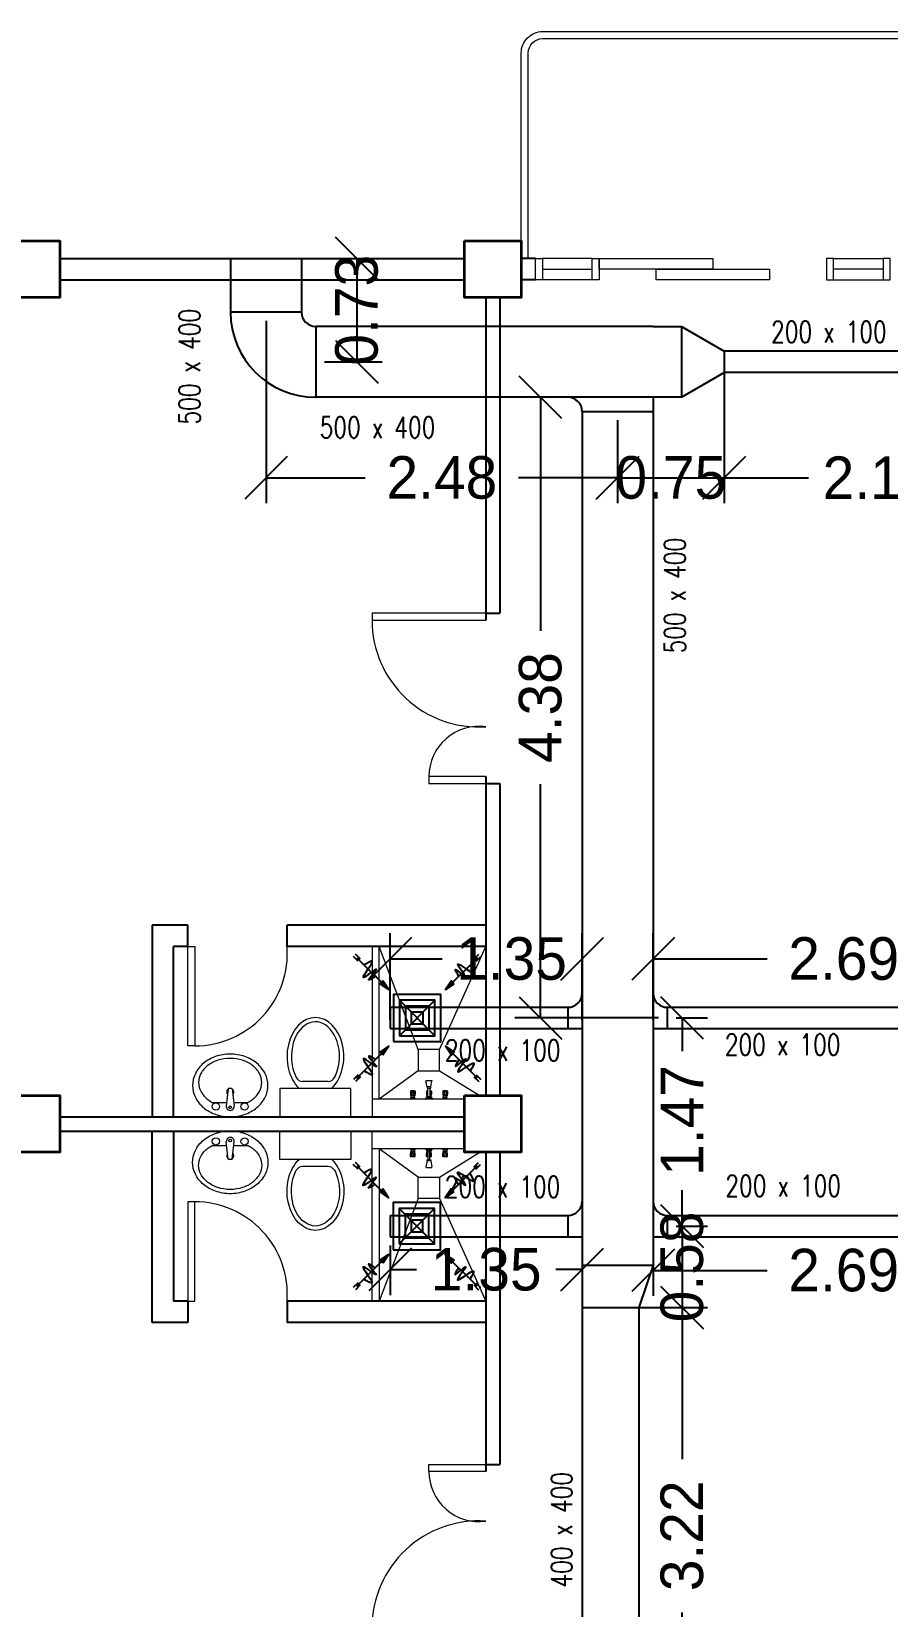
# Model space of a CAD drawing. Header units: inches. Extents: x 57 to 217, y -85 to 29.
# Drawn here: x 172.42 to 178.45, y 12.4 to 23.5 of the extents above; entities that cross this region are included whole.
import ezdxf

# ---------------------------------------------------------------- set-up
doc = ezdxf.new("R2010")
doc.units = ezdxf.units.IN
doc.header["$MEASUREMENT"] = 0
for name, color, linetype in [('AIR', 7, 'Continuous'), ('AIR-00', 8, 'Continuous'), ('AIR-03', 30, 'Continuous'), ('dimen', 7, 'Continuous'), ('ducting label', 7, 'Continuous'), ('exhaust', 7, 'Continuous')]:
    doc.layers.add(name, color=color, linetype=linetype)
doc.styles.add('Arch-Dim', font='simplex.shx', dxfattribs={"width": 0.75})
doc.dimstyles.new('Copy of dimension', dxfattribs={"dimtxt": 0.3, "dimasz": 0.3, "dimexe": 0.18, "dimexo": 0.0625, "dimgap": 0.09, "dimtad": 0, "dimzin": 0, "dimdsep": 46, "dimtxsty": 'Standard', "dimblk": 'OBLIQUE', "dimcen": 0.09, "dimclrd": 256, "dimclre": 256, "dimclrt": 256, "dimadec": 0, "dimazin": 0, "dimtfac": 1, "dimtofl": 0, "dimtmove": 0, "dimatfit": 3, "dimldrblk": 'OBLIQUE', "dimfxl": 1, "dimtolj": 1, "dimtzin": 0, "dimarcsym": 0})

# ---------------------------------------------------------------- blocks, each defined once
blk = doc.blocks.new('GRILL-C-IN')
at = {"layer": 'AIR-00', "ltscale": 3}
for p, q in [((-0.601, 0.623), (-0.651, 0.674)), ((0.601, 0.623), (0.651, 0.674)), ((-0.623, 0.601), (-0.674, 0.651)), ((-0.637, 0.637), (-0.3, 0.3)), ((0.637, 0.637), (0.3, 0.3)), ((0.623, 0.601), (0.674, 0.651)), ((-0.637, -0.637), (-0.3, -0.3)), ((0.637, -0.637), (0.3, -0.3)), ((-0.623, -0.601), (-0.674, -0.651)), ((-0.601, -0.623), (-0.651, -0.674)), ((0.601, -0.623), (0.651, -0.674)), ((0.623, -0.601), (0.674, -0.651))]:
    blk.add_line(p, q, dxfattribs=at)
at = {"layer": 'AIR-00', "color": 50}
for p, q in [((-0.188, 0.187), (0.187, -0.188)), ((0.187, 0.187), (-0.188, -0.188))]:
    blk.add_line(p, q, dxfattribs=at)
at = {"layer": 'AIR-00', "ltscale": 3}
for points in [[(-0.362, 0.393), (-0.393, 0.362), (-0.3, 0.3)], [(0.393, 0.362), (0.362, 0.393), (0.3, 0.3)], [(-0.362, -0.393), (-0.393, -0.362), (-0.3, -0.3)], [(0.393, -0.362), (0.362, -0.393), (0.3, -0.3)]]:
    blk.add_lwpolyline(points, close=True, dxfattribs=at)
at = {"layer": 'AIR-00', "color": 50}
for points in [[(-0.188, -0.188), (0.187, -0.188), (0.187, 0.187), (-0.188, 0.187)], [(-0.125, -0.125), (0.125, -0.125), (0.125, 0.125), (-0.125, 0.125)], [(-0.062, -0.062), (0.062, -0.062), (0.062, 0.062), (-0.062, 0.062)]]:
    blk.add_lwpolyline(points, close=True, dxfattribs=at)
at = {"layer": 'AIR-00', "ltscale": 3}
for points in [[(-0.441, 0.441), (-0.512, 0.404), (-0.432, 0.514), (-0.568, 0.43), (-0.477, 0.6), (-0.561, 0.561)], [(0.441, 0.441), (0.404, 0.512), (0.514, 0.432), (0.43, 0.568), (0.6, 0.477), (0.561, 0.561)], [(-0.441, -0.441), (-0.512, -0.404), (-0.432, -0.514), (-0.568, -0.43), (-0.477, -0.6), (-0.561, -0.561)], [(0.441, -0.441), (0.404, -0.512), (0.514, -0.432), (0.43, -0.568), (0.6, -0.477), (0.561, -0.561)]]:
    blk.add_spline(points, degree=3, dxfattribs=at)
for points in [[(-0.3, 0.3), (-0.362, 0.393), (-0.393, 0.362)], [(0.3, 0.3), (0.393, 0.362), (0.362, 0.393)], [(-0.3, -0.3), (-0.362, -0.393), (-0.393, -0.362)], [(0.3, -0.3), (0.393, -0.362), (0.362, -0.393)]]:
    blk.add_solid(points, dxfattribs=at)
at = {"layer": 'AIR-03', "color": 6}
blk.add_lwpolyline([(-0.25, -0.25), (0.25, -0.25), (0.25, 0.25), (-0.25, 0.25)], close=True, dxfattribs=at)
blk = doc.blocks.new('_Oblique')
at = {"color": 0, "linetype": 'ByBlock', "lineweight": -2}
blk.add_line((-0.5, -0.5), (0.5, 0.5), dxfattribs=at)
blk = doc.blocks.new('*D27')
at = {"layer": 'Defpoints', "color": 0, "transparency": 16777216}
for p in [(174.322, 21.903), (174.422, 21.175), (174.711, 21.175)]:
    blk.add_point(p, dxfattribs=at)
at = {"layer": 'dimen', "lineweight": -2, "transparency": 16777216}
for p, q in [((174.385, 21.903), (174.891, 21.903)), ((174.711, 21.903), (174.711, 21.175)), ((174.485, 21.175), (174.891, 21.175))]:
    blk.add_line(p, q, dxfattribs=at)
at = {"layer": 'dimen', "lineweight": -2, "transparency": 16777216, "xscale": 0.3, "yscale": 0.3, "zscale": 0.3}
for p, rotation in [((174.711, 21.903), 90), ((174.711, 21.175), 270)]:
    blk.add_blockref('_Oblique', p, dxfattribs=dict(at, rotation=rotation))
at = {"layer": 'dimen', "transparency": 16777216, "insert": (174.711, 21.539), "char_height": 0.3, "attachment_point": 5, "rotation": 90}
blk.add_mtext('\\A1;0.73', dxfattribs=at)
blk = doc.blocks.new('*D28')
at = {"layer": 'Defpoints', "color": 0, "transparency": 16777216}
for p in [(174.072, 21.525), (176.549, 20.825), (176.549, 20.358)]:
    blk.add_point(p, dxfattribs=at)
at = {"layer": 'dimen', "lineweight": -2, "transparency": 16777216}
for p, q in [((174.072, 21.463), (174.072, 20.178)), ((176.549, 20.763), (176.549, 20.178)), ((174.072, 20.358), (174.771, 20.358)), ((176.549, 20.358), (175.851, 20.358))]:
    blk.add_line(p, q, dxfattribs=at)
at = {"layer": 'dimen', "lineweight": -2, "transparency": 16777216, "xscale": 0.3, "yscale": 0.3, "zscale": 0.3, "rotation": 180}
blk.add_blockref('_Oblique', (174.072, 20.358), dxfattribs=at)
at = {"layer": 'dimen', "lineweight": -2, "transparency": 16777216, "xscale": 0.3, "yscale": 0.3, "zscale": 0.3}
blk.add_blockref('_Oblique', (176.549, 20.358), dxfattribs=at)
at = {"layer": 'dimen', "transparency": 16777216, "insert": (175.311, 20.358), "char_height": 0.3, "attachment_point": 5}
blk.add_mtext('\\A1;2.48', dxfattribs=at)
blk = doc.blocks.new('*D29')
at = {"layer": 'Defpoints', "color": 0, "transparency": 16777216}
for p in [(177.299, 21.175), (176.549, 20.825), (177.299, 20.358)]:
    blk.add_point(p, dxfattribs=at)
at = {"layer": 'dimen', "lineweight": -2, "transparency": 16777216}
for p, q in [((177.299, 21.113), (177.299, 20.178)), ((176.549, 20.763), (176.549, 20.178)), ((176.549, 20.358), (177.299, 20.358))]:
    blk.add_line(p, q, dxfattribs=at)
at = {"layer": 'dimen', "lineweight": -2, "transparency": 16777216, "xscale": 0.3, "yscale": 0.3, "zscale": 0.3, "rotation": 180}
blk.add_blockref('_Oblique', (176.549, 20.358), dxfattribs=at)
at = {"layer": 'dimen', "lineweight": -2, "transparency": 16777216, "xscale": 0.3, "yscale": 0.3, "zscale": 0.3}
blk.add_blockref('_Oblique', (177.299, 20.358), dxfattribs=at)
at = {"layer": 'dimen', "transparency": 16777216, "insert": (176.924, 20.358), "char_height": 0.3, "attachment_point": 5}
blk.add_mtext('\\A1;0.75', dxfattribs=at)
blk = doc.blocks.new('*D30')
at = {"layer": 'Defpoints', "color": 0, "transparency": 16777216}
for p in [(177.299, 21.175), (179.469, 21.175), (179.469, 20.358)]:
    blk.add_point(p, dxfattribs=at)
at = {"layer": 'dimen', "lineweight": -2, "transparency": 16777216}
for p, q in [((177.299, 21.113), (177.299, 20.178)), ((179.469, 21.113), (179.469, 20.178)), ((177.299, 20.358), (177.894, 20.358)), ((179.469, 20.358), (178.874, 20.358))]:
    blk.add_line(p, q, dxfattribs=at)
at = {"layer": 'dimen', "lineweight": -2, "transparency": 16777216, "xscale": 0.3, "yscale": 0.3, "zscale": 0.3, "rotation": 180}
blk.add_blockref('_Oblique', (177.299, 20.358), dxfattribs=at)
at = {"layer": 'dimen', "lineweight": -2, "transparency": 16777216, "xscale": 0.3, "yscale": 0.3, "zscale": 0.3}
blk.add_blockref('_Oblique', (179.469, 20.358), dxfattribs=at)
at = {"layer": 'dimen', "transparency": 16777216, "insert": (178.384, 20.358), "char_height": 0.3, "attachment_point": 5}
blk.add_mtext('\\A1;2.17', dxfattribs=at)
blk = doc.blocks.new('*D31')
at = {"layer": 'Defpoints', "color": 0, "transparency": 16777216}
for p in [(176.799, 20.925), (176.005, 16.55), (176.899, 16.55)]:
    blk.add_point(p, dxfattribs=at)
at = {"layer": 'dimen', "lineweight": -2, "transparency": 16777216}
for p, q in [((176.737, 20.925), (175.825, 20.925)), ((176.005, 20.925), (176.005, 19.278)), ((176.005, 16.55), (176.005, 18.198)), ((176.837, 16.55), (175.825, 16.55))]:
    blk.add_line(p, q, dxfattribs=at)
at = {"layer": 'dimen', "lineweight": -2, "transparency": 16777216, "xscale": 0.3, "yscale": 0.3, "zscale": 0.3}
for p, rotation in [((176.005, 20.925), 90), ((176.005, 16.55), 270)]:
    blk.add_blockref('_Oblique', p, dxfattribs=dict(at, rotation=rotation))
at = {"layer": 'dimen', "transparency": 16777216, "insert": (176.005, 18.738), "char_height": 0.3, "attachment_point": 5, "rotation": 90}
blk.add_mtext('\\A1;4.38', dxfattribs=at)
blk = doc.blocks.new('*D32')
at = {"layer": 'Defpoints', "color": 0, "transparency": 16777216}
for p in [(174.946, 16.967), (174.946, 16.475), (176.299, 16.475)]:
    blk.add_point(p, dxfattribs=at)
at = {"layer": 'dimen', "lineweight": -2, "transparency": 16777216}
for p, q in [((174.946, 16.537), (174.946, 17.147)), ((176.299, 16.537), (176.299, 17.147)), ((174.946, 16.967), (175.312, 16.967)), ((176.299, 16.967), (176.292, 16.967))]:
    blk.add_line(p, q, dxfattribs=at)
at = {"layer": 'dimen', "lineweight": -2, "transparency": 16777216, "xscale": 0.3, "yscale": 0.3, "zscale": 0.3, "rotation": 180}
blk.add_blockref('_Oblique', (174.946, 16.967), dxfattribs=at)
at = {"layer": 'dimen', "lineweight": -2, "transparency": 16777216, "xscale": 0.3, "yscale": 0.3, "zscale": 0.3}
blk.add_blockref('_Oblique', (176.299, 16.967), dxfattribs=at)
at = {"layer": 'dimen', "transparency": 16777216, "insert": (175.802, 16.967), "char_height": 0.3, "attachment_point": 5}
blk.add_mtext('\\A1;1.35', dxfattribs=at)
blk = doc.blocks.new('*D33')
at = {"layer": 'Defpoints', "color": 0, "transparency": 16777216}
for p in [(179.485, 16.967), (176.799, 16.475), (179.485, 16.475)]:
    blk.add_point(p, dxfattribs=at)
at = {"layer": 'dimen', "lineweight": -2, "transparency": 16777216}
for p, q in [((176.799, 16.537), (176.799, 17.147)), ((179.485, 16.537), (179.485, 17.147)), ((176.799, 16.967), (177.602, 16.967)), ((179.485, 16.967), (178.682, 16.967))]:
    blk.add_line(p, q, dxfattribs=at)
at = {"layer": 'dimen', "lineweight": -2, "transparency": 16777216, "xscale": 0.3, "yscale": 0.3, "zscale": 0.3, "rotation": 180}
blk.add_blockref('_Oblique', (176.799, 16.967), dxfattribs=at)
at = {"layer": 'dimen', "lineweight": -2, "transparency": 16777216, "xscale": 0.3, "yscale": 0.3, "zscale": 0.3}
blk.add_blockref('_Oblique', (179.485, 16.967), dxfattribs=at)
at = {"layer": 'dimen', "transparency": 16777216, "insert": (178.142, 16.967), "char_height": 0.3, "attachment_point": 5}
blk.add_mtext('\\A1;2.69', dxfattribs=at)
blk = doc.blocks.new('*D34')
at = {"layer": 'Defpoints', "color": 0, "transparency": 16777216}
for p in [(174.946, 15.008), (176.299, 15.008), (174.946, 14.777)]:
    blk.add_point(p, dxfattribs=at)
at = {"layer": 'dimen', "lineweight": -2, "transparency": 16777216}
for p, q in [((174.946, 14.945), (174.946, 14.597)), ((176.299, 14.945), (176.299, 14.597)), ((174.946, 14.777), (175.133, 14.777)), ((176.299, 14.777), (176.113, 14.777))]:
    blk.add_line(p, q, dxfattribs=at)
at = {"layer": 'dimen', "lineweight": -2, "transparency": 16777216, "xscale": 0.3, "yscale": 0.3, "zscale": 0.3, "rotation": 180}
blk.add_blockref('_Oblique', (174.946, 14.777), dxfattribs=at)
at = {"layer": 'dimen', "lineweight": -2, "transparency": 16777216, "xscale": 0.3, "yscale": 0.3, "zscale": 0.3}
blk.add_blockref('_Oblique', (176.299, 14.777), dxfattribs=at)
at = {"layer": 'dimen', "transparency": 16777216, "insert": (175.623, 14.777), "char_height": 0.3, "attachment_point": 5}
blk.add_mtext('\\A1;1.35', dxfattribs=at)
blk = doc.blocks.new('*D35')
at = {"layer": 'Defpoints', "color": 0, "transparency": 16777216}
for p in [(176.799, 15.008), (179.485, 15.008), (179.485, 14.771)]:
    blk.add_point(p, dxfattribs=at)
at = {"layer": 'dimen', "lineweight": -2, "transparency": 16777216}
for p, q in [((176.799, 14.945), (176.799, 14.591)), ((179.485, 14.945), (179.485, 14.591)), ((176.799, 14.771), (177.602, 14.771)), ((179.485, 14.771), (178.682, 14.771))]:
    blk.add_line(p, q, dxfattribs=at)
at = {"layer": 'dimen', "lineweight": -2, "transparency": 16777216, "xscale": 0.3, "yscale": 0.3, "zscale": 0.3, "rotation": 180}
blk.add_blockref('_Oblique', (176.799, 14.771), dxfattribs=at)
at = {"layer": 'dimen', "lineweight": -2, "transparency": 16777216, "xscale": 0.3, "yscale": 0.3, "zscale": 0.3}
blk.add_blockref('_Oblique', (179.485, 14.771), dxfattribs=at)
at = {"layer": 'dimen', "transparency": 16777216, "insert": (178.142, 14.771), "char_height": 0.3, "attachment_point": 5}
blk.add_mtext('\\A1;2.69', dxfattribs=at)
blk = doc.blocks.new('*D36')
at = {"layer": 'Defpoints', "color": 0, "transparency": 16777216}
for p in [(176.899, 16.55), (176.899, 15.083), (177.003, 15.083)]:
    blk.add_point(p, dxfattribs=at)
at = {"layer": 'dimen', "lineweight": -2, "transparency": 16777216}
for p, q in [((176.962, 16.55), (177.183, 16.55)), ((177.003, 16.55), (177.003, 16.317)), ((177.003, 15.083), (177.003, 15.337)), ((176.962, 15.083), (177.183, 15.083))]:
    blk.add_line(p, q, dxfattribs=at)
at = {"layer": 'dimen', "lineweight": -2, "transparency": 16777216, "xscale": 0.3, "yscale": 0.3, "zscale": 0.3}
for p, rotation in [((177.003, 16.55), 90), ((177.003, 15.083), 270)]:
    blk.add_blockref('_Oblique', p, dxfattribs=dict(at, rotation=rotation))
at = {"layer": 'dimen', "transparency": 16777216, "insert": (177.003, 15.827), "char_height": 0.3, "attachment_point": 5, "rotation": 90}
blk.add_mtext('\\A1;1.47', dxfattribs=at)
blk = doc.blocks.new('*D37')
at = {"layer": 'Defpoints', "color": 0, "transparency": 16777216}
for p in [(176.899, 15.083), (176.499, 14.508), (177.003, 14.508)]:
    blk.add_point(p, dxfattribs=at)
at = {"layer": 'dimen', "lineweight": -2, "transparency": 16777216}
for p, q in [((176.962, 15.083), (177.183, 15.083)), ((177.003, 15.083), (177.003, 14.508)), ((176.562, 14.508), (177.183, 14.508))]:
    blk.add_line(p, q, dxfattribs=at)
at = {"layer": 'dimen', "lineweight": -2, "transparency": 16777216, "xscale": 0.3, "yscale": 0.3, "zscale": 0.3}
for p, rotation in [((177.003, 15.083), 90), ((177.003, 14.508), 270)]:
    blk.add_blockref('_Oblique', p, dxfattribs=dict(at, rotation=rotation))
at = {"layer": 'dimen', "transparency": 16777216, "insert": (177.003, 14.795), "char_height": 0.3, "attachment_point": 5, "rotation": 90}
blk.add_mtext('\\A1;0.58', dxfattribs=at)
blk = doc.blocks.new('*D38')
at = {"layer": 'Defpoints', "color": 0, "transparency": 16777216}
for p in [(176.499, 14.508), (176.799, 11.291), (177.003, 11.291)]:
    blk.add_point(p, dxfattribs=at)
at = {"layer": 'dimen', "lineweight": -2, "transparency": 16777216}
for p, q in [((176.562, 14.508), (177.183, 14.508)), ((177.003, 14.508), (177.003, 13.44)), ((177.003, 11.291), (177.003, 12.36)), ((176.862, 11.291), (177.183, 11.291))]:
    blk.add_line(p, q, dxfattribs=at)
at = {"layer": 'dimen', "lineweight": -2, "transparency": 16777216, "xscale": 0.3, "yscale": 0.3, "zscale": 0.3}
for p, rotation in [((177.003, 14.508), 90), ((177.003, 11.291), 270)]:
    blk.add_blockref('_Oblique', p, dxfattribs=dict(at, rotation=rotation))
at = {"layer": 'dimen', "transparency": 16777216, "insert": (177.003, 12.9), "char_height": 0.3, "attachment_point": 5, "rotation": 90}
blk.add_mtext('\\A1;3.22', dxfattribs=at)

msp = doc.modelspace()

# ---------------------------------------------------------------- linework, layer by layer
at = {"color": 8, "lineweight": 25}
for p, q in [((172.62, 21.903), (175.47, 21.903)), ((175.97, 21.903), (175.87, 21.903)), ((172.62, 21.753), (175.47, 21.753)), ((175.97, 21.753), (175.87, 21.753)), ((175.62, 21.628), (175.62, 19.353)), ((175.72, 21.628), (175.72, 19.403)), ((175.62, 19.403), (175.72, 19.403)), ((175.62, 18.253), (175.62, 16.003)), ((175.62, 18.203), (175.72, 18.203)), ((175.72, 18.203), (175.72, 16.003)), ((173.27, 17.203), (173.27, 15.853)), ((172.62, 15.853), (175.47, 15.853)), ((172.62, 15.753), (175.47, 15.753)), ((173.27, 14.403), (173.27, 15.753)), ((175.62, 15.603), (175.62, 13.353)), ((175.72, 15.603), (175.72, 13.403)), ((174.22, 14.553), (174.22, 14.403)), ((175.62, 13.403), (175.72, 13.403))]:
    msp.add_line(p, q, dxfattribs=at)
at = {"color": 8, "lineweight": 13}
for p, q in [((176.37, 21.903), (176.02, 21.903)), ((178.07, 21.903), (178.42, 21.903)), ((176.02, 21.828), (176.37, 21.828)), ((178.42, 21.828), (178.07, 21.828)), ((176.37, 21.753), (176.02, 21.753)), ((178.07, 21.753), (178.42, 21.753))]:
    msp.add_line(p, q, dxfattribs=at)
at = {"color": 8, "lineweight": 25, "ltscale": 0.3}
for p, q in [((173.52, 17.203), (173.27, 17.203)), ((173.52, 17.053), (173.52, 17.203)), ((175.62, 17.203), (174.22, 17.203)), ((174.22, 17.053), (174.22, 17.203)), ((173.52, 17.053), (173.42, 17.053)), ((173.42, 15.853), (173.42, 17.053)), ((175.62, 17.053), (174.22, 17.053)), ((173.42, 15.753), (173.42, 14.553)), ((173.52, 14.553), (173.42, 14.553)), ((173.52, 14.553), (173.52, 14.403)), ((175.62, 14.553), (174.22, 14.553)), ((173.52, 14.403), (173.27, 14.403)), ((175.62, 14.403), (174.22, 14.403))]:
    msp.add_line(p, q, dxfattribs=at)
at = {"color": 8, "lineweight": 9, "ltscale": 0.3}
for p, q in [((175.145, 16.328), (174.87, 17.053)), ((175.295, 16.328), (175.62, 17.053)), ((175.145, 16.178), (174.87, 15.978)), ((175.295, 16.178), (175.579, 16.003)), ((175.145, 15.428), (174.87, 15.628)), ((175.295, 15.428), (175.579, 15.603)), ((175.145, 15.278), (174.87, 14.553)), ((175.295, 15.278), (175.62, 14.553))]:
    msp.add_line(p, q, dxfattribs=at)
at = {"color": 8, "lineweight": 9}
for p, q in [((174.51, 16.103), (174.329, 16.103)), ((175.208, 16.064), (175.199, 16.106)), ((175.201, 16.11), (175.239, 16.11)), ((175.232, 16.064), (175.241, 16.106)), ((173.805, 16.051), (173.792, 15.929)), ((173.834, 16.051), (173.848, 15.929)), ((174.17, 16.053), (174.17, 15.853)), ((174.67, 16.053), (174.17, 16.053)), ((174.67, 15.853), (174.67, 16.053)), ((175.093, 16.036), (175.09, 16.034)), ((175.09, 16.034), (175.09, 16.012)), ((175.123, 16.034), (175.09, 16.034)), ((175.09, 16.012), (175.092, 16.008)), ((175.092, 16.006), (175.092, 16)), ((175.12, 16), (175.092, 16)), ((175.092, 16), (175.093, 15.998)), ((175.093, 16.037), (175.093, 16.036)), ((175.119, 16.037), (175.093, 16.037)), ((175.119, 16.036), (175.093, 16.036)), ((175.093, 16.025), (175.093, 16.013)), ((175.093, 16.012), (175.1, 16.012)), ((175.119, 15.998), (175.093, 15.998)), ((175.095, 15.986), (175.095, 15.998)), ((175.1, 16.025), (175.1, 16.013)), ((175.112, 16.025), (175.112, 16.013)), ((175.119, 16.012), (175.112, 16.012)), ((175.118, 15.986), (175.118, 15.998)), ((175.119, 16.037), (175.119, 16.036)), ((175.119, 16.036), (175.123, 16.034)), ((175.119, 16.025), (175.119, 16.013)), ((175.12, 16), (175.119, 15.998)), ((175.12, 16.006), (175.12, 16)), ((175.123, 16.012), (175.121, 16.008)), ((175.123, 16.034), (175.123, 16.012)), ((175.202, 15.994), (175.237, 15.994)), ((175.202, 15.984), (175.202, 15.994)), ((175.207, 16.036), (175.203, 16.034)), ((175.212, 16.034), (175.203, 16.034)), ((175.203, 16.034), (175.203, 16.012)), ((175.203, 16.012), (175.205, 16.008)), ((175.206, 16.006), (175.206, 16)), ((175.212, 16), (175.206, 16)), ((175.206, 16), (175.207, 15.998)), ((175.212, 16.037), (175.207, 16.037)), ((175.207, 16.037), (175.207, 16.036)), ((175.212, 16.036), (175.207, 16.036)), ((175.207, 16.025), (175.207, 16.013)), ((175.207, 16.012), (175.212, 16.012)), ((175.212, 15.998), (175.207, 15.998)), ((175.232, 16.064), (175.208, 16.064)), ((175.208, 16.064), (175.208, 16.056)), ((175.232, 16.064), (175.208, 16.064)), ((175.208, 16.056), (175.232, 16.056)), ((175.209, 15.994), (175.209, 15.998)), ((175.212, 15.994), (175.212, 16.056)), ((175.227, 15.994), (175.212, 15.994)), ((175.227, 16.056), (175.227, 15.994)), ((175.233, 16.037), (175.227, 16.037)), ((175.233, 16.036), (175.227, 16.036)), ((175.237, 16.034), (175.227, 16.034)), ((175.233, 16.012), (175.227, 16.012)), ((175.234, 16), (175.227, 16)), ((175.233, 15.998), (175.227, 15.998)), ((175.231, 15.994), (175.231, 15.998)), ((175.232, 16.056), (175.232, 16.064)), ((175.233, 16.037), (175.233, 16.036)), ((175.233, 16.036), (175.237, 16.034)), ((175.233, 16.025), (175.233, 16.013)), ((175.234, 16), (175.233, 15.998)), ((175.237, 16.012), (175.234, 16.008)), ((175.234, 16.006), (175.234, 16)), ((175.237, 16.034), (175.237, 16.012)), ((175.237, 15.994), (175.237, 15.984)), ((175.32, 16.036), (175.317, 16.034)), ((175.35, 16.034), (175.317, 16.034)), ((175.317, 16.034), (175.317, 16.012)), ((175.317, 16.012), (175.319, 16.008)), ((175.319, 16.006), (175.319, 16)), ((175.319, 16), (175.32, 15.998)), ((175.348, 16), (175.319, 16)), ((175.347, 16.037), (175.32, 16.037)), ((175.32, 16.037), (175.32, 16.036)), ((175.347, 16.036), (175.32, 16.036)), ((175.32, 16.025), (175.32, 16.013)), ((175.32, 16.012), (175.328, 16.012)), ((175.347, 15.998), (175.32, 15.998)), ((175.322, 15.986), (175.322, 15.998)), ((175.327, 16.025), (175.327, 16.013)), ((175.347, 16.012), (175.339, 16.012)), ((175.34, 16.025), (175.34, 16.013)), ((175.345, 15.986), (175.345, 15.998)), ((175.347, 16.037), (175.347, 16.036)), ((175.347, 16.036), (175.35, 16.034)), ((175.347, 16.025), (175.347, 16.013)), ((175.348, 16), (175.347, 15.998)), ((175.35, 16.012), (175.348, 16.008)), ((175.348, 16.006), (175.348, 16)), ((175.35, 16.034), (175.35, 16.012)), ((173.844, 15.955), (173.946, 15.955)), ((175.47, 15.978), (174.82, 15.978)), ((175.089, 15.979), (175.093, 15.986)), ((175.089, 15.979), (175.089, 15.978)), ((175.123, 15.979), (175.089, 15.979)), ((175.123, 15.978), (175.089, 15.978)), ((175.12, 15.986), (175.093, 15.986)), ((175.123, 15.979), (175.12, 15.986)), ((175.123, 15.979), (175.123, 15.978)), ((175.191, 15.978), (175.202, 15.984)), ((175.249, 15.978), (175.191, 15.978)), ((175.202, 15.984), (175.237, 15.984)), ((175.237, 15.984), (175.202, 15.984)), ((175.237, 15.984), (175.249, 15.978)), ((175.316, 15.979), (175.32, 15.986)), ((175.351, 15.979), (175.316, 15.979)), ((175.316, 15.979), (175.316, 15.978)), ((175.351, 15.978), (175.316, 15.978)), ((175.347, 15.986), (175.32, 15.986)), ((175.351, 15.979), (175.347, 15.986)), ((175.351, 15.979), (175.351, 15.978)), ((173.42, 15.853), (175.37, 15.853)), ((174.17, 15.853), (174.67, 15.853)), ((173.42, 15.753), (175.37, 15.753)), ((173.805, 15.555), (173.792, 15.677)), ((173.834, 15.555), (173.848, 15.677)), ((174.17, 15.553), (174.17, 15.753)), ((174.17, 15.753), (174.67, 15.753)), ((174.67, 15.753), (174.67, 15.553)), ((174.67, 15.553), (174.17, 15.553)), ((175.47, 15.628), (174.82, 15.628)), ((175.089, 15.628), (175.089, 15.628)), ((175.089, 15.628), (175.093, 15.621)), ((175.123, 15.628), (175.089, 15.628)), ((175.123, 15.628), (175.089, 15.628)), ((175.09, 15.595), (175.092, 15.599)), ((175.09, 15.573), (175.09, 15.595)), ((175.093, 15.571), (175.09, 15.573)), ((175.123, 15.573), (175.09, 15.573)), ((175.092, 15.607), (175.093, 15.609)), ((175.092, 15.601), (175.092, 15.607)), ((175.12, 15.607), (175.092, 15.607)), ((175.12, 15.621), (175.093, 15.621)), ((175.119, 15.609), (175.093, 15.609)), ((175.093, 15.595), (175.1, 15.595)), ((175.093, 15.582), (175.093, 15.594)), ((175.093, 15.57), (175.093, 15.571)), ((175.119, 15.571), (175.093, 15.571)), ((175.119, 15.57), (175.093, 15.57)), ((175.095, 15.621), (175.095, 15.609)), ((175.1, 15.582), (175.1, 15.594)), ((175.119, 15.595), (175.112, 15.595)), ((175.112, 15.582), (175.112, 15.594)), ((175.118, 15.621), (175.118, 15.609)), ((175.12, 15.607), (175.119, 15.609)), ((175.119, 15.582), (175.119, 15.594)), ((175.119, 15.571), (175.123, 15.573)), ((175.119, 15.57), (175.119, 15.571)), ((175.123, 15.628), (175.12, 15.621)), ((175.12, 15.601), (175.12, 15.607)), ((175.123, 15.595), (175.121, 15.599)), ((175.123, 15.628), (175.123, 15.628)), ((175.123, 15.573), (175.123, 15.595)), ((175.191, 15.628), (175.202, 15.623)), ((175.249, 15.628), (175.191, 15.628)), ((175.208, 15.543), (175.199, 15.501)), ((175.202, 15.623), (175.237, 15.623)), ((175.237, 15.623), (175.202, 15.623)), ((175.202, 15.623), (175.202, 15.613)), ((175.202, 15.613), (175.237, 15.613)), ((175.203, 15.595), (175.205, 15.599)), ((175.203, 15.573), (175.203, 15.595)), ((175.212, 15.573), (175.203, 15.573)), ((175.207, 15.571), (175.203, 15.573)), ((175.206, 15.607), (175.207, 15.609)), ((175.212, 15.607), (175.206, 15.607)), ((175.206, 15.601), (175.206, 15.607)), ((175.212, 15.609), (175.207, 15.609)), ((175.207, 15.595), (175.212, 15.595)), ((175.207, 15.582), (175.207, 15.594)), ((175.212, 15.571), (175.207, 15.571)), ((175.207, 15.57), (175.207, 15.571)), ((175.212, 15.57), (175.207, 15.57)), ((175.208, 15.543), (175.208, 15.551)), ((175.208, 15.551), (175.232, 15.551)), ((175.232, 15.543), (175.208, 15.543)), ((175.232, 15.543), (175.208, 15.543)), ((175.209, 15.613), (175.209, 15.609)), ((175.212, 15.613), (175.212, 15.551)), ((175.227, 15.613), (175.212, 15.613)), ((175.227, 15.551), (175.227, 15.613)), ((175.233, 15.609), (175.227, 15.609)), ((175.234, 15.607), (175.227, 15.607)), ((175.233, 15.595), (175.227, 15.595)), ((175.237, 15.573), (175.227, 15.573)), ((175.233, 15.571), (175.227, 15.571)), ((175.233, 15.57), (175.227, 15.57)), ((175.231, 15.613), (175.231, 15.609)), ((175.232, 15.551), (175.232, 15.543)), ((175.232, 15.543), (175.241, 15.501)), ((175.234, 15.607), (175.233, 15.609)), ((175.233, 15.582), (175.233, 15.594)), ((175.233, 15.571), (175.237, 15.573)), ((175.233, 15.57), (175.233, 15.571)), ((175.234, 15.601), (175.234, 15.607)), ((175.237, 15.595), (175.234, 15.599)), ((175.237, 15.623), (175.249, 15.628)), ((175.237, 15.613), (175.237, 15.623)), ((175.237, 15.573), (175.237, 15.595)), ((175.351, 15.628), (175.316, 15.628)), ((175.351, 15.628), (175.316, 15.628)), ((175.316, 15.628), (175.32, 15.621)), ((175.316, 15.628), (175.316, 15.628)), ((175.317, 15.595), (175.319, 15.599)), ((175.317, 15.573), (175.317, 15.595)), ((175.35, 15.573), (175.317, 15.573)), ((175.32, 15.571), (175.317, 15.573)), ((175.319, 15.607), (175.32, 15.609)), ((175.348, 15.607), (175.319, 15.607)), ((175.319, 15.601), (175.319, 15.607)), ((175.347, 15.621), (175.32, 15.621)), ((175.347, 15.609), (175.32, 15.609)), ((175.32, 15.595), (175.328, 15.595)), ((175.32, 15.582), (175.32, 15.594)), ((175.347, 15.571), (175.32, 15.571)), ((175.32, 15.57), (175.32, 15.571)), ((175.347, 15.57), (175.32, 15.57)), ((175.322, 15.621), (175.322, 15.609)), ((175.327, 15.582), (175.327, 15.594)), ((175.347, 15.595), (175.339, 15.595)), ((175.34, 15.582), (175.34, 15.594)), ((175.345, 15.621), (175.345, 15.609)), ((175.351, 15.628), (175.347, 15.621)), ((175.348, 15.607), (175.347, 15.609)), ((175.347, 15.582), (175.347, 15.594)), ((175.347, 15.571), (175.35, 15.573)), ((175.347, 15.57), (175.347, 15.571)), ((175.348, 15.601), (175.348, 15.607)), ((175.35, 15.595), (175.348, 15.599)), ((175.35, 15.573), (175.35, 15.595)), ((175.351, 15.628), (175.351, 15.628)), ((174.51, 15.503), (174.329, 15.503)), ((175.201, 15.496), (175.239, 15.496))]:
    msp.add_line(p, q, dxfattribs=at)
at = {"color": 8, "lineweight": 9, "transparency": 33554687}
for points in [[(175.87, 21.903), (175.87, 23.353, -0.414214), (176.02, 23.503), (178.82, 23.503, -0.414214), (178.97, 23.353), (178.97, 22.028), (178.97, 22.678)], [(175.92, 21.903), (175.92, 23.353, -0.414214), (176.02, 23.453), (178.82, 23.453, -0.414214), (178.92, 23.353), (178.92, 22.698)]]:
    msp.add_lwpolyline(points, format="xyb", dxfattribs=at)
at = {"color": 8, "lineweight": 35}
for points in [[(172.22, 22.028), (172.62, 22.028), (172.62, 21.628), (172.22, 21.628)], [(175.47, 22.028), (175.87, 22.028), (175.87, 21.628), (175.47, 21.628)], [(172.22, 16.003), (172.62, 16.003), (172.62, 15.603), (172.22, 15.603)], [(175.47, 16.003), (175.87, 16.003), (175.87, 15.603), (175.47, 15.603)]]:
    msp.add_lwpolyline(points, close=True, dxfattribs=at)
at = {"color": 8, "lineweight": 13}
for points in [[(176.02, 21.903), (176.02, 21.753), (175.97, 21.753), (175.97, 21.903)], [(176.42, 21.903), (176.42, 21.753), (176.37, 21.753), (176.37, 21.903)], [(176.42, 21.903), (177.22, 21.903), (177.22, 21.828), (176.42, 21.828)], [(178.02, 21.903), (178.02, 21.753), (178.07, 21.753), (178.07, 21.903)], [(178.42, 21.903), (178.42, 21.753), (178.47, 21.753), (178.47, 21.903)], [(176.82, 21.828), (177.62, 21.828), (177.62, 21.753), (176.82, 21.753)]]:
    msp.add_lwpolyline(points, close=True, dxfattribs=at)
at = {"color": 8, "lineweight": 13, "ltscale": 0.03}
for points in [[(175.62, 19.353), (175.62, 19.403), (174.82, 19.403), (174.82, 19.353)], [(175.62, 18.203), (175.62, 18.253), (175.22, 18.253), (175.22, 18.203)], [(173.52, 17.053), (173.57, 17.053), (173.57, 16.353), (173.52, 16.353)], [(173.52, 14.553), (173.57, 14.553), (173.57, 15.253), (173.52, 15.253)], [(175.62, 13.403), (175.62, 13.353), (175.22, 13.353), (175.22, 13.403)]]:
    msp.add_lwpolyline(points, close=True, dxfattribs=at)
at = {"color": 8, "lineweight": 9, "ltscale": 0.3}
for points in [[(174.87, 15.978), (174.87, 17.053), (174.82, 17.053), (174.82, 15.853), (174.82, 15.853)], [(174.87, 15.628), (174.87, 14.553), (174.82, 14.553), (174.82, 15.753), (174.82, 15.753)]]:
    msp.add_lwpolyline(points, dxfattribs=at)
at = {"color": 8, "lineweight": 9, "ltscale": 0.03}
for points in [[(175.145, 16.178), (175.295, 16.178), (175.295, 16.328), (175.145, 16.328)], [(175.145, 15.428), (175.295, 15.428), (175.295, 15.278), (175.145, 15.278)]]:
    msp.add_lwpolyline(points, close=True, dxfattribs=at)
at = {"color": 8, "lineweight": 9}
for points in [[(174.085, 16.074, 0.11576), (174.066, 16.157, 0.104047), (174.007, 16.231, 0.090875), (173.923, 16.278, 0.083344), (173.82, 16.295, 0.083344), (173.716, 16.278, 0.090875), (173.632, 16.231, 0.104047), (173.574, 16.157, 0.11576), (173.555, 16.074, 0.11576), (173.574, 15.992, 0.104047), (173.632, 15.918, 0.090875), (173.716, 15.871, 0.083344), (173.82, 15.853, 0.083344), (173.923, 15.871, 0.090875), (174.007, 15.918, 0.104047), (174.066, 15.992, 0.11576)], [(174.085, 15.532, -0.11576), (174.066, 15.45, -0.104047), (174.007, 15.376, -0.090875), (173.923, 15.329, -0.083344), (173.82, 15.311, -0.083344), (173.716, 15.329, -0.090875), (173.632, 15.376, -0.104047), (173.574, 15.45, -0.11576), (173.555, 15.532, -0.11576), (173.574, 15.615, -0.104047), (173.632, 15.689, -0.090875), (173.716, 15.736, -0.083344), (173.82, 15.753, -0.083344), (173.923, 15.736, -0.090875), (174.007, 15.689, -0.104047), (174.066, 15.615, -0.11576)]]:
    msp.add_lwpolyline(points, format="xyb", close=True, dxfattribs=at)
for points in [[(174.042, 16.095, 0.124838), (174.026, 16.158, 0.105788), (173.977, 16.216, 0.086697), (173.907, 16.252, 0.076776), (173.82, 16.265, 0.076776), (173.732, 16.252, 0.086697), (173.663, 16.216, 0.105788), (173.613, 16.158, 0.124838), (173.597, 16.095, 0.124838), (173.613, 16.033, 0.105788), (173.663, 15.975, 0.040067), (173.693, 15.955), (173.795, 15.955, 0.040067)], [(174.042, 15.511, -0.124838), (174.026, 15.449, -0.105788), (173.977, 15.391, -0.086697), (173.907, 15.355, -0.076776), (173.82, 15.341, -0.076776), (173.732, 15.355, -0.086697), (173.663, 15.391, -0.105788), (173.613, 15.449, -0.124838), (173.597, 15.511, -0.124838), (173.613, 15.574, -0.105788), (173.663, 15.632, -0.040067), (173.693, 15.651), (173.795, 15.651, -0.040067)], [(173.844, 15.651), (173.946, 15.651, -0.040067), (173.977, 15.632, -0.105788), (174.026, 15.574, -0.124838), (174.042, 15.511, -0.124838)]]:
    msp.add_lwpolyline(points, format="xyb", dxfattribs=at)
for centre, radius in [((173.718, 15.926), 0.0255), ((173.82, 15.92), 0.0095), ((173.921, 15.926), 0.0255), ((173.718, 15.68), 0.0255), ((173.82, 15.687), 0.0095), ((173.921, 15.68), 0.0255)]:
    msp.add_circle(centre, radius, dxfattribs=at)
at = {"color": 8, "lineweight": 13, "ltscale": 0.03}
for centre, radius, start, end in [((175.571, 19.353), 0.752, 180, 273.6952), ((175.573, 18.253), 0.353, 82.3719, 180), ((173.57, 17.005), 0.652, 270, 4.2422), ((173.57, 14.602), 0.652, 355.7578, 90), ((175.573, 13.353), 0.353, 180, 277.6281), ((175.571, 12.253), 0.752, 86.3048, 180)]:
    msp.add_arc(centre, radius, start, end, dxfattribs=at)
at = {"color": 8, "lineweight": 9}
for centre, radius, start, end in [((174.329, 16.153), 0.05, 208.0084, 270), ((174.51, 16.153), 0.05, 270, 331.8499), ((173.82, 16.028), 0.025, 126.3068, 221.2022), ((173.82, 15.958), 0.0948, 81.2026, 98.7974), ((173.82, 16.028), 0.025, 71.3793, 108.6207), ((173.82, 16.028), 0.025, 318.7978, 53.6932), ((173.867, 16.119), 0.181, 307.3815, 331.5364), ((173.911, 16.095), 0.131, 331.5364, 0), ((173.82, 15.926), 0.028, 173.7545, 6.2455), ((173.839, 16.157), 0.228, 298.2037, 307.3815), ((173.82, 15.68), 0.028, 353.7545, 186.2455), ((173.82, 15.578), 0.025, 138.7978, 233.6932), ((173.82, 15.649), 0.0948, 261.2026, 278.7974), ((173.82, 15.578), 0.025, 251.3793, 288.6207), ((173.82, 15.578), 0.025, 306.3068, 41.2022), ((174.329, 15.453), 0.05, 90, 151.9916), ((174.51, 15.453), 0.05, 28.1501, 90)]:
    msp.add_arc(centre, radius, start, end, dxfattribs=at)
for centre, major_axis, ratio, start_param, end_param in [((174.42, 16.278), (0, -0.275), 0.727273, 0.612555, 5.670631), ((175.203, 16.107), (0.00268, 0.00268), 1, 1.354119, 2.724181), ((175.081, 16.024), (0.00896, 0.00896), 1, 5.560378, 6.271464), ((175.078, 16.019), (-0.0118, 0.0118), 1, 3.273911, 3.406137), ((175.089, 16.013), (0.00268, 0.00268), 1, 4.870036, 5.497675), ((175.088, 16.006), (0.00268, 0.00268), 1, 5.497675, 5.991616), ((175.111, 16.024), (0.00738, 0.00738), 1, 1.497691, 2.282489), ((175.104, 16.013), (-0.00268, 0.00268), 1, 0.785286, 1.412925), ((175.111, 16.018), (0.00887, 0.00887), 1, 2.983721, 3.344735), ((175.106, 16.029), (-0.00268, 0.00268), 1, -1.497915, -0.073106), ((175.106, 16.011), (-0.00268, 0.00268), 1, 1.773938, 2.938226), ((175.101, 16.018), (0.00887, 0.00887), 1, 4.509022, 4.870036), ((175.102, 16.024), (-0.00738, 0.00738), 1, 4.000472, 4.78527), ((175.109, 16.013), (-0.00268, 0.00268), 1, 3.299239, 3.926878), ((175.132, 16.024), (-0.00896, 0.00896), 1, 0.011497, 0.722582), ((175.123, 16.013), (0.00268, 0.00268), 1, 2.356082, 2.983721), ((175.134, 16.019), (-0.0118, 0.0118), 1, 1.306028, 1.438253), ((175.124, 16.006), (0.00268, 0.00268), 1, 1.862141, 2.356082), ((175.194, 16.024), (-0.00896, 0.00896), 1, 3.989582, 4.700667), ((175.192, 16.019), (0.0118, 0.0118), 1, 4.844707, 4.976933), ((175.202, 16.006), (-0.00268, 0.00268), 1, 3.926878, 4.42082), ((175.203, 16.013), (-0.00268, 0.00268), 1, 3.299239, 3.926878), ((175.246, 16.024), (-0.00896, 0.00896), 1, 0.011497, 0.722582), ((175.237, 16.013), (-0.00268, 0.00268), 1, 0.785286, 1.412925), ((175.248, 16.019), (0.0118, 0.0118), 1, 2.876824, 3.009049), ((175.238, 16.006), (-0.00268, 0.00268), 1, 0.291344, 0.785286), ((175.308, 16.024), (0.00896, 0.00896), 1, 5.560378, 6.271464), ((175.305, 16.019), (-0.0118, 0.0118), 1, 3.273911, 3.406137), ((175.316, 16.006), (0.00268, 0.00268), 1, 5.497675, 5.991616), ((175.317, 16.013), (0.00268, 0.00268), 1, 4.870036, 5.497675), ((175.338, 16.024), (0.00738, 0.00738), 1, 1.497691, 2.282489), ((175.331, 16.013), (-0.00268, 0.00268), 1, 0.785286, 1.412925), ((175.338, 16.018), (0.00887, 0.00887), 1, 2.983721, 3.344735), ((175.334, 16.029), (-0.00268, 0.00268), 1, -1.497915, -0.073106), ((175.334, 16.011), (-0.00268, 0.00268), 1, 1.773938, 2.938226), ((175.329, 16.024), (-0.00738, 0.00738), 1, 4.000472, 4.78527), ((175.329, 16.018), (0.00887, 0.00887), 1, 4.509022, 4.870036), ((175.336, 16.013), (-0.00268, 0.00268), 1, 3.299239, 3.926878), ((175.359, 16.024), (-0.00896, 0.00896), 1, 0.011497, 0.722582), ((175.35, 16.013), (0.00268, 0.00268), 1, 2.356082, 2.983721), ((175.362, 16.019), (0.0118, 0.0118), 1, 2.876824, 3.009049), ((175.351, 16.006), (0.00268, 0.00268), 1, 1.862141, 2.356082), ((175.237, 15.5), (-0.00268, 0.00268), 1, 2.92514, 4.295202)]:
    msp.add_ellipse(centre, major_axis=major_axis, ratio=ratio, start_param=start_param, end_param=end_param, dxfattribs=at)
at = {"color": 8, "lineweight": 9, "extrusion": (-4.99074e-41, 2.88216e-41, -1)}
msp.add_ellipse((175.237, 16.107), major_axis=(0.00268, 0.00268), ratio=1, start_param=-0.216453, end_param=1.153609, dxfattribs=at)
at = {"color": 8, "lineweight": 9, "extrusion": (0, 0, -1)}
msp.add_ellipse((174.42, 15.328), major_axis=(0, 0.275), ratio=0.727273, start_param=0.612555, end_param=5.670631, dxfattribs=at)
at = {"color": 8, "lineweight": 9, "extrusion": (-4.99074e-41, -2.88216e-41, -1)}
for centre, major_axis, start_param, end_param in [((175.081, 15.583), (-0.00896, 0.00896), 2.418785, 3.129871), ((175.078, 15.588), (-0.0118, 0.0118), 1.703115, 1.83534), ((175.088, 15.601), (-0.00268, 0.00268), 2.356082, 2.850023), ((175.089, 15.594), (-0.00268, 0.00268), 1.728443, 2.356082), ((175.104, 15.594), (-0.00268, -0.00268), 0.785286, 1.412925), ((175.111, 15.582), (-0.00738, -0.00738), 6.21008, 6.994878), ((175.111, 15.589), (-0.00887, 0.00887), -0.157871, 0.203142), ((175.106, 15.596), (-0.00268, 0.00268), 0.203142, 1.36743), ((175.106, 15.577), (-0.00268, 0.00268), 3.214474, 4.639283), ((175.101, 15.589), (-0.00887, -0.00887), 2.938226, 3.299239), ((175.102, 15.582), (-0.00738, -0.00738), 4.000472, 4.78527), ((175.109, 15.594), (-0.00268, -0.00268), 3.299239, 3.926878), ((175.123, 15.594), (-0.00268, -0.00268), 0.785286, 1.412925), ((175.132, 15.583), (-0.00896, 0.00896), -1.559299, -0.848214), ((175.124, 15.601), (-0.00268, 0.00268), -1.279452, -0.785511), ((175.134, 15.588), (-0.0118, 0.0118), -0.264769, -0.132543), ((175.194, 15.583), (-0.00896, 0.00896), 2.418785, 3.129871), ((175.202, 15.601), (-0.00268, -0.00268), 3.926878, 4.42082), ((175.192, 15.588), (-0.0118, -0.0118), 3.273911, 3.406137), ((175.203, 15.594), (-0.00268, -0.00268), 3.299239, 3.926878), ((175.237, 15.594), (-0.00268, 0.00268), -0.785511, -0.157871), ((175.246, 15.583), (-0.00896, -0.00896), 0.011497, 0.722582), ((175.238, 15.601), (-0.00268, 0.00268), -1.279452, -0.785511), ((175.248, 15.588), (-0.0118, -0.0118), 1.306028, 1.438253), ((175.308, 15.583), (-0.00896, -0.00896), 3.989582, 4.700667), ((175.305, 15.588), (-0.0118, 0.0118), 1.703115, 1.83534), ((175.316, 15.601), (-0.00268, -0.00268), 3.926878, 4.42082), ((175.317, 15.594), (-0.00268, -0.00268), 3.299239, 3.926878), ((175.331, 15.594), (-0.00268, -0.00268), 0.785286, 1.412925), ((175.338, 15.583), (-0.00738, 0.00738), 4.639283, 5.424081), ((175.338, 15.589), (-0.00887, -0.00887), 1.412925, 1.773938), ((175.334, 15.596), (-0.00268, 0.00268), 0.203142, 1.36743), ((175.334, 15.577), (-0.00268, -0.00268), 4.78527, 6.21008), ((175.329, 15.589), (-0.00887, 0.00887), 1.36743, 1.728443), ((175.329, 15.583), (-0.00738, -0.00738), 4.000472, 4.78527), ((175.336, 15.594), (-0.00268, -0.00268), 3.299239, 3.926878), ((175.362, 15.588), (-0.0118, 0.0118), -0.264769, -0.132543), ((175.35, 15.594), (-0.00268, 0.00268), -0.785511, -0.157871), ((175.359, 15.583), (-0.00896, 0.00896), -1.559299, -0.848214), ((175.351, 15.601), (-0.00268, -0.00268), 0.291344, 0.785286), ((175.203, 15.5), (-0.00268, -0.00268), 6.066508, 7.43657)]:
    msp.add_ellipse(centre, major_axis=major_axis, ratio=1, start_param=start_param, end_param=end_param, dxfattribs=at)
at = {"color": 8, "lineweight": 9}
for points in [[(174.555, 16.13), (174.563, 16.146), (174.571, 16.164), (174.598, 16.255), (174.593, 16.343), (174.535, 16.474), (174.485, 16.516), (174.387, 16.529), (174.334, 16.503), (174.26, 16.392), (174.243, 16.308), (174.258, 16.194), (174.27, 16.159), (174.285, 16.13)], [(174.555, 15.477), (174.563, 15.461), (174.571, 15.442), (174.598, 15.351), (174.593, 15.264), (174.535, 15.132), (174.485, 15.091), (174.387, 15.078), (174.334, 15.104), (174.26, 15.215), (174.243, 15.299), (174.258, 15.412), (174.27, 15.447), (174.285, 15.477)]]:
    msp.add_open_spline(points, degree=3, knots=[0.937253, 0.937253, 0.937253, 0.937253, 1.185372, 1.185372, 2.113864, 2.113864, 3.042356, 3.042356, 3.970847, 3.970847, 4.899339, 4.899339, 5.346062, 5.346062, 5.346062, 5.346062], dxfattribs=at)
at = {"layer": 'exhaust'}
for p, q in [((173.822, 21.903), (173.822, 21.525)), ((174.322, 21.903), (174.322, 21.525)), ((174.322, 21.525), (173.822, 21.525)), ((176.799, 21.425), (174.422, 21.425)), ((174.422, 21.425), (174.422, 20.925)), ((176.799, 21.425), (176.999, 21.425)), ((176.999, 21.425), (176.999, 20.925)), ((176.999, 21.425), (177.299, 21.25)), ((177.299, 21.25), (177.299, 21.1)), ((179.469, 21.25), (177.299, 21.25)), ((176.999, 20.925), (177.299, 21.1)), ((179.469, 21.1), (177.299, 21.1)), ((176.999, 20.925), (174.422, 20.925)), ((176.799, 20.925), (176.799, 14.808)), ((176.299, 20.825), (176.299, -18.364)), ((176.299, 20.825), (176.799, 20.825)), ((174.946, 16.625), (176.199, 16.625)), ((174.946, 16.625), (174.946, 16.475)), ((176.199, 16.625), (176.199, 16.475)), ((176.899, 16.625), (179.485, 16.625)), ((176.899, 16.625), (176.899, 16.475)), ((174.946, 16.475), (176.299, 16.475)), ((176.799, 16.475), (179.485, 16.475)), ((174.946, 15.158), (176.199, 15.158)), ((174.946, 15.158), (174.946, 15.008)), ((176.199, 15.158), (176.199, 15.008)), ((176.899, 15.158), (179.485, 15.158)), ((176.899, 15.158), (176.899, 15.008)), ((174.946, 15.008), (176.299, 15.008)), ((176.799, 15.008), (179.485, 15.008)), ((176.299, 14.808), (176.799, 14.808)), ((176.799, 14.808), (176.699, 14.508)), ((176.299, 14.508), (176.699, 14.508)), ((176.699, 14.508), (176.699, -8.21))]:
    msp.add_line(p, q, dxfattribs=at)
for centre, radius, start, end in [((174.422, 21.525), 0.6, 180, 270), ((174.422, 21.525), 0.1, 180, 270), ((176.199, 20.825), 0.1, 0, 90), ((176.199, 16.725), 0.1, 270, 0), ((176.899, 16.725), 0.1, 180, 270), ((176.199, 15.258), 0.1, 270, 0), ((176.899, 15.258), 0.1, 180, 270)]:
    msp.add_arc(centre, radius, start, end, dxfattribs=at)

# ---------------------------------------------------------------- block references
at = {"layer": 'AIR', "xscale": 0.6658363358532475, "yscale": 0.6658363358532475, "zscale": 0.6658363358532475}
for p in [(175.137, 16.55), (175.135, 15.083)]:
    msp.add_blockref('GRILL-C-IN', p, dxfattribs=at)

# ---------------------------------------------------------------- texts
at = {"layer": 'ducting label', "color": 240, "linetype": 'Continuous', "lineweight": 25, "true_color": 0xed1f24, "char_height": 0.15, "attachment_point": 1, "rotation": 90, "style": 'Arch-Dim'}
for s, insert in [('\\A1;500 x 400', (173.457, 20.733)), ('\\A1;500 x 400', (176.878, 19.12)), ('\\A1;400 x 400', (176.08, 12.535))]:
    msp.add_mtext_dynamic_manual_height_columns(s, width=1.19515, gutter_width=1.011, heights=[0], dxfattribs=dict(at, insert=insert))
at = {"layer": 'ducting label', "color": 240, "linetype": 'Continuous', "lineweight": 25, "true_color": 0xed1f24, "char_height": 0.15, "attachment_point": 1, "style": 'Arch-Dim'}
for s, insert in [('\\A1;200 x 100', (177.63, 21.462)), ('\\A1;500 x 400', (174.45, 20.788)), ('\\A1;200 x 100', (177.304, 16.437)), ('\\A1;200 x 100', (175.332, 16.397)), ('\\A1;200 x 100', (175.331, 15.435)), ('\\A1;200 x 100', (177.308, 15.442))]:
    msp.add_mtext_dynamic_manual_height_columns(s, width=1.19515, gutter_width=1.011, heights=[0], dxfattribs=dict(at, insert=insert))

# ---------------------------------------------------------------- dimensions: what is measured, and where the dimension line sits
at = {"layer": 'dimen'}
for base, p1, p2, picture, middle in [((174.711, 21.175), (174.322, 21.903), (174.422, 21.175), '*D27', (174.711, 21.539)), ((177.003, 15.083), (176.899, 16.55), (176.899, 15.083), '*D36', (177.003, 15.827)), ((177.002993031, 14.507993734), (176.899050164, 15.082993734), (176.499050164, 14.507993734), '*D37', (177.002993031, 14.795493734))]:
    dim = msp.add_linear_dim(base=base, p1=p1, p2=p2, angle=90, dimstyle='Copy of dimension', dxfattribs=at)
    dim.commit()
    dim.dimension.update_dxf_attribs({"geometry": picture, "text_midpoint": middle, "dimtype": 160})
for base, p1, p2, picture, middle in [((176.549, 20.358), (174.072, 21.525), (176.549, 20.825), '*D28', (175.311, 20.358)), ((179.469, 20.358), (177.299, 21.175), (179.469, 21.175), '*D30', (178.384, 20.358)), ((179.485, 16.967), (176.799, 16.475), (179.485, 16.475), '*D33', (178.142, 16.967)), ((174.946, 14.777), (176.299, 15.008), (174.946, 15.008), '*D34', (175.623, 14.777)), ((179.485, 14.771), (176.799, 15.008), (179.485, 15.008), '*D35', (178.142, 14.771))]:
    dim = msp.add_linear_dim(base=base, p1=p1, p2=p2, dimstyle='Copy of dimension', dxfattribs=at)
    dim.commit()
    dim.dimension.update_dxf_attribs({"geometry": picture, "text_midpoint": middle})
for base, p1, p2, picture, middle in [((177.299, 20.358), (176.549, 20.825), (177.299, 21.175), '*D29', (176.924, 20.358)), ((174.946, 16.967), (176.299, 16.475), (174.946, 16.475), '*D32', (175.802, 16.967))]:
    dim = msp.add_linear_dim(base=base, p1=p1, p2=p2, dimstyle='Copy of dimension', dxfattribs=at)
    dim.commit()
    dim.dimension.update_dxf_attribs({"geometry": picture, "text_midpoint": middle, "dimtype": 160})
for base, p1, p2, picture, middle in [((176.0053, 16.5496), (176.7991, 20.9255), (176.8991, 16.5496), '*D31', (176.0053, 18.7375)), ((177.003, 11.291), (176.499, 14.508), (176.799, 11.291), '*D38', (177.003, 12.9))]:
    dim = msp.add_linear_dim(base=base, p1=p1, p2=p2, angle=90, dimstyle='Copy of dimension', dxfattribs=at)
    dim.commit()
    dim.dimension.update_dxf_attribs({"geometry": picture, "text_midpoint": middle})

doc.saveas('drawing.dxf')
